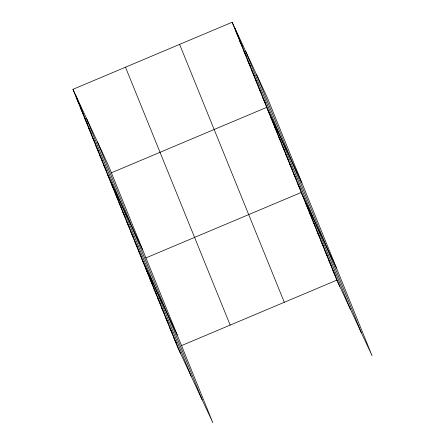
<?xml version="1.0" encoding="UTF-8"?>
<svg xmlns="http://www.w3.org/2000/svg" width="445" height="445" viewBox="0 0 445 445"><rect width="100%" height="100%" fill="white"/><g stroke="black" fill="none" stroke-linecap="round" stroke-linejoin="round"><path stroke-width="0.67" d="M72.952 89.328L108.168 164.85L212.855 422.75L177.644 347.233L72.952 89.328L232.145 22.25L267.356 97.766L372.048 355.672L336.832 280.15L232.145 22.25M111.211 172.877L266.689 107.356L301.905 182.878M145.754 257.983L301.237 192.463L336.453 267.985M181.349 345.67L336.832 280.15M235.984 31.706L238.809 37.769M239.822 41.163L242.647 47.226M243.66 50.619L246.486 56.682M247.498 60.075L250.324 66.138M251.336 69.531L254.162 75.594M255.174 78.987L258 85.051M259.012 88.444L261.838 94.507M262.85 97.9L265.676 103.963M270.527 116.812L273.358 122.876M274.365 126.269L277.196 132.332M278.208 135.725L281.034 141.788M282.047 145.181L284.872 151.244M285.885 154.638L288.71 160.701M289.723 164.094L292.549 170.157M293.561 173.55L296.387 179.613M297.399 183.006L300.225 189.069M305.192 202.208L308.018 208.271M309.147 211.948L311.973 218.011M313.102 221.693L315.928 227.757M317.057 231.439L319.883 237.496M321.012 241.179L323.838 247.242M324.967 250.924L327.793 256.982M328.922 260.664L331.748 266.727M332.877 270.41L335.702 276.467M76.79 98.784L79.622 104.848M80.634 108.241L83.46 114.304M84.472 117.697L87.298 123.76M88.31 127.159L91.136 133.216M92.148 136.615L94.974 142.673M95.987 146.071L98.812 152.129M99.825 155.528L102.65 161.585M103.663 164.984L106.489 171.041M107.501 174.44L142.717 249.957M111.339 183.896L114.165 189.954M115.177 193.353L118.003 199.41M119.015 202.809L121.841 208.866M122.853 212.265L125.679 218.323M126.692 221.721L129.523 227.779M130.53 231.178L133.361 237.235M134.373 240.634L137.199 246.697M138.211 250.09L141.037 256.153M142.05 259.546L177.26 335.063M146.005 269.286L148.83 275.349M149.959 279.032L152.785 285.095M153.914 288.772L156.74 294.835M157.869 298.517L160.695 304.58M161.824 308.263L164.65 314.32M165.779 318.003L168.605 324.066M169.734 327.748L172.56 333.806M173.689 337.488L176.515 343.551M256.67 74.849L361.357 332.749M245.657 51.231L350.343 309.136M234.971 28.313L339.657 286.213M179.613 44.389L284.299 302.289M125.484 67.195L230.176 325.095M97.483 141.927L202.169 399.827M86.469 118.314L191.155 376.214M75.784 95.391L180.47 353.291"/></g></svg>
